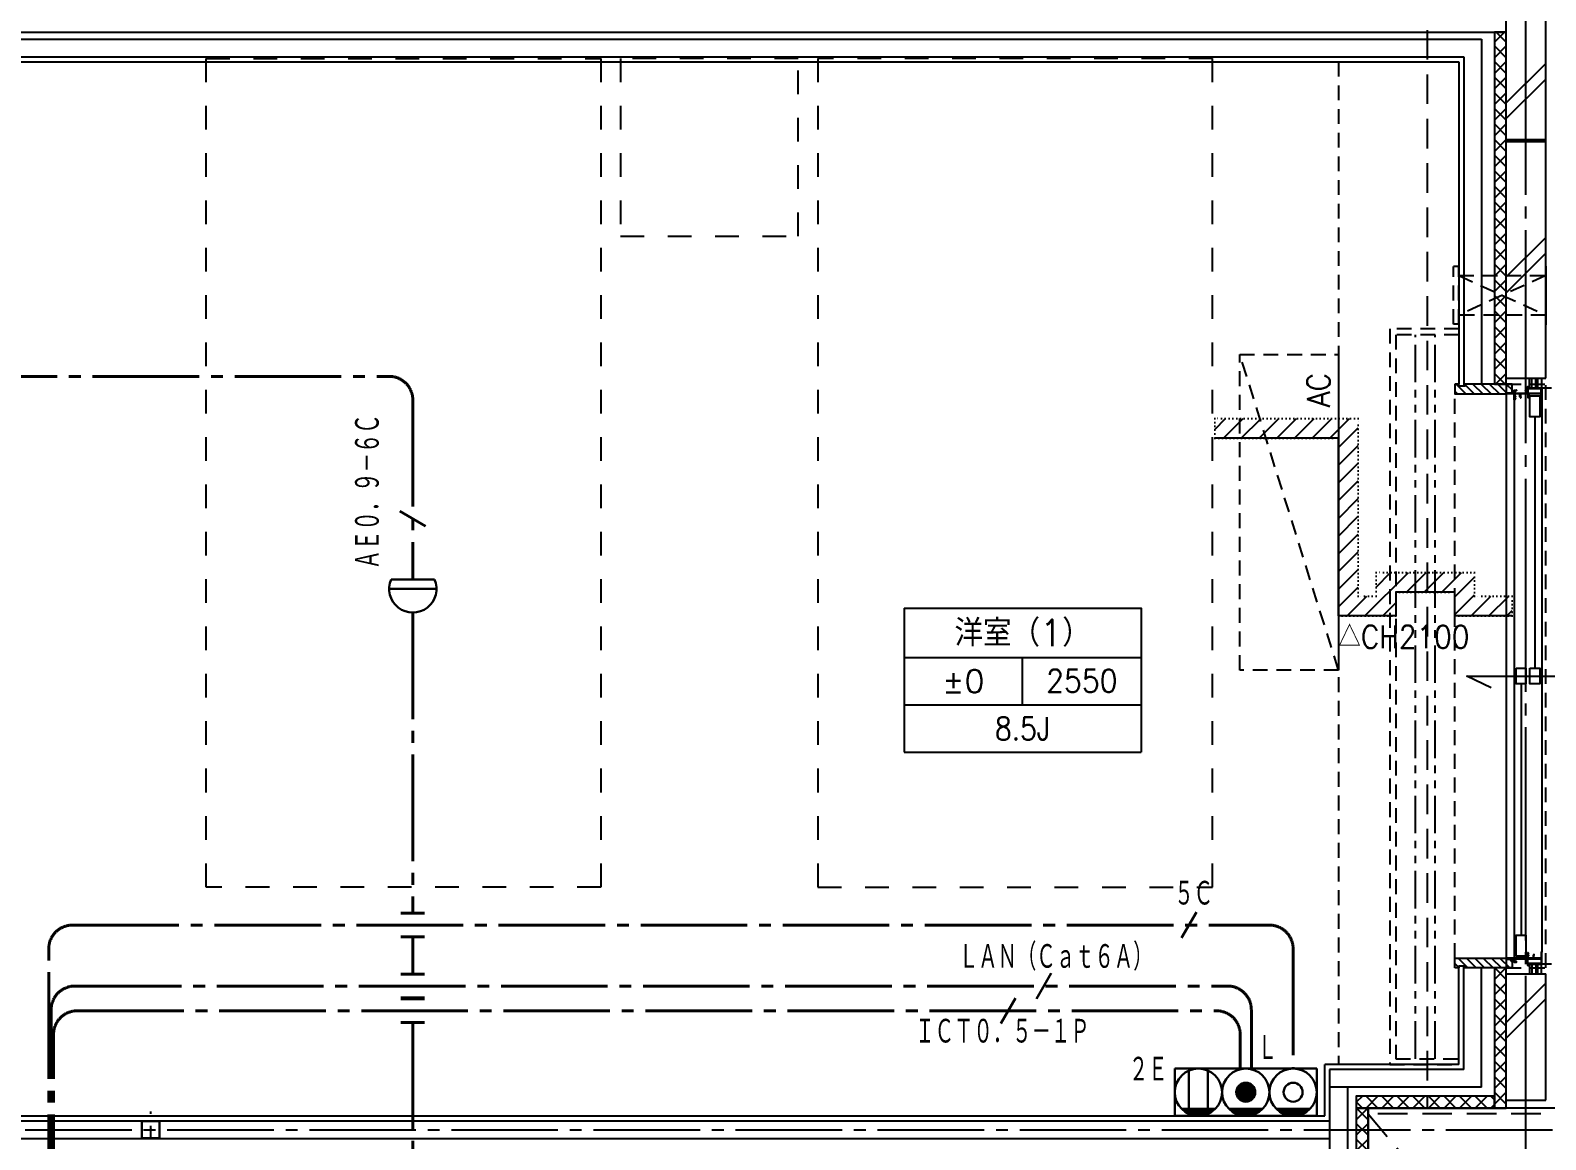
# Model space of a CAD drawing. Header units: millimetres. Extents: x 8300 to 125598, y -10383 to 40000.
# Drawn here: x 47910 to 51750, y 22425 to 25237 of the extents above; entities that cross this region are included whole.
import ezdxf
from ezdxf.enums import TextEntityAlignment as Align

# ---------------------------------------------------------------- set-up
doc = ezdxf.new("R2010")
doc.units = ezdxf.units.MM
doc.header["$LTSCALE"] = 300
for name, pattern in [('CADEWA_LINE5', [1.2, 0.9, -0.1, 0.1, -0.1]), ('CADEWA_LINE6', [2.1, 1.8, -0.1, 0.1, -0.1]), ('DASH-N', [0.375, 0.25, -0.125]), ('DASH-S', [0.2, 0.125, -0.075]), ('DOT2', [3.175, 0, -3.175]), ('HIDDEN3', [0.2, 0.1, -0.1]), ('PHANTOMX2', [127, 63.5, -12.7, 12.7, -12.7, 12.7, -12.7])]:
    doc.linetypes.add(name, pattern=pattern)
for name, color, linetype in [('525EH_Tenjyo(3)', 7, 'CONTINUOUS'), ('526EH_Kabe(7)', 7, 'CONTINUOUS'), ('E配T_その他－１', 7, 'CONTINUOUS'), ('K建0_壁', 7, 'CONTINUOUS'), ('通り芯', 7, 'CONTINUOUS')]:
    doc.layers.add(name, color=color, linetype=linetype)
doc.styles.add('MS Gothic2', font='msgothic.ttc', dxfattribs={"width": 0.8})
doc.styles.add('txt2', font='txt.shx', dxfattribs={"width": 0.943378, "bigfont": 'extfont2'})

# ---------------------------------------------------------------- blocks, each defined once
blk = doc.blocks.new('ZGroup196', base_point=(50990, 22545))
at = {"layer": '526EH_Kabe(7)', "color": 6, "linetype": 'Continuous', "lineweight": -3}
for p, q in [((50966, 22545), (51014, 22545)), ((50966.4, 22549.5), (51013.6, 22549.5)), ((50967.8, 22554), (51012.2, 22554)), ((50970.2, 22558.5), (51009.8, 22558.5)), ((50974.1, 22563), (51005.9, 22563)), ((50981.7, 22567.5), (50998.3, 22567.5)), ((50966.4, 22540.5), (51013.6, 22540.5)), ((50967.8, 22536), (51012.2, 22536)), ((50970.2, 22531.5), (51009.8, 22531.5)), ((50974.1, 22527), (51005.9, 22527)), ((50981.7, 22522.5), (50998.3, 22522.5)), ((50952.1, 22498.5), (51027.9, 22498.5)), ((50958.4, 22494), (51021.6, 22494)), ((50967.2, 22489.5), (51012.8, 22489.5))]:
    blk.add_line(p, q, dxfattribs=at)
at = {"layer": '526EH_Kabe(7)', "color": 6, "linetype": 'Continuous', "lineweight": 30}
blk.add_line((50947.2, 22503), (51032.8, 22503), dxfattribs=at)
for radius in [60, 24]:
    blk.add_circle((50990, 22545), radius, dxfattribs=at)
blk = doc.blocks.new('ZGroup197', base_point=(51110, 22545))
at = {"layer": '526EH_Kabe(7)', "color": 6, "linetype": 'Continuous', "lineweight": 30}
blk.add_line((51067.1, 22503), (51152.8, 22503), dxfattribs=at)
at = {"layer": '526EH_Kabe(7)', "color": 6, "linetype": 'Continuous', "lineweight": -3}
for p, q in [((51072.1, 22498.5), (51147.9, 22498.5)), ((51078.4, 22494), (51141.6, 22494)), ((51087.2, 22489.5), (51132.8, 22489.5))]:
    blk.add_line(p, q, dxfattribs=at)
at = {"layer": '526EH_Kabe(7)', "color": 6, "linetype": 'Continuous', "lineweight": 30}
for radius in [60, 24]:
    blk.add_circle((51110, 22545), radius, dxfattribs=at)
blk = doc.blocks.new('ZGroup198', base_point=(50870, 22545))
at = {"layer": '526EH_Kabe(7)', "color": 6, "linetype": 'Continuous', "lineweight": 30}
for p, q in [((50846, 22600), (50846, 22490)), ((50894, 22600), (50894, 22490)), ((50827.2, 22503), (50912.9, 22503))]:
    blk.add_line(p, q, dxfattribs=at)
at = {"layer": '526EH_Kabe(7)', "color": 6, "linetype": 'Continuous', "lineweight": -3}
for p, q in [((50832.1, 22498.5), (50907.9, 22498.5)), ((50838.4, 22494), (50901.6, 22494)), ((50847.2, 22489.5), (50892.8, 22489.5))]:
    blk.add_line(p, q, dxfattribs=at)
at = {"layer": '526EH_Kabe(7)', "color": 6, "linetype": 'Continuous', "lineweight": 30}
blk.add_circle((50870, 22545), 60, dxfattribs=at)
blk = doc.blocks.new('ZGroup200', base_point=(50990, 22545))
at = {"layer": '526EH_Kabe(7)', "color": 6, "linetype": 'Continuous', "lineweight": 30}
for p, q in [((50810, 22605), (51170, 22605)), ((50810, 22485), (50810, 22605)), ((51170, 22605), (51170, 22485)), ((51170, 22485), (50810, 22485))]:
    blk.add_line(p, q, dxfattribs=at)
blk = doc.blocks.new('ZGroup238', base_point=(49457.4, 20671.2))
at = {"layer": 'E配T_その他－１', "color": 1, "linetype": 'CADEWA_LINE5', "lineweight": 40}
for p, q in [((48028.9, 22751.5), (50915.9, 22751.5)), ((47968.9, 19339), (47968.9, 22691.5)), ((50975.9, 22691.5), (50975.9, 22603.3)), ((47968.9, 18591), (47968.9, 19279))]:
    blk.add_line(p, q, dxfattribs=at)
at = {"layer": 'E配T_その他－１', "color": 1, "linetype": 'Continuous', "lineweight": 40}
for p, q in [((47938.9, 19339), (47998.9, 19339)), ((47938.9, 19279), (47998.9, 19279))]:
    blk.add_line(p, q, dxfattribs=at)
at = {"layer": 'E配T_その他－１', "color": 1, "linetype": 'CADEWA_LINE5', "lineweight": 40}
for centre, start, end in [((48028.9, 22691.5), 90, 180), ((50915.9, 22691.5), 0, 90)]:
    blk.add_arc(centre, 60, start, end, dxfattribs=at)
blk = doc.blocks.new('ZGroup239', base_point=(50369.2, 22716.8))
at = {"layer": 'E配T_その他－１', "color": 3, "linetype": 'Continuous', "lineweight": 30}
blk.add_line((50406.6, 22783.9), (50369.1, 22719), dxfattribs=at)
at = {"layer": 'E配T_その他－１', "color": 3, "lineweight": -3, "style": 'MS Gothic2', "width": 0.6}
blk.add_text('ＩＣＴ０．５－１Ｐ', height=60, dxfattribs=at).set_placement((50152.6, 22701), align=Align.MIDDLE_LEFT)
blk = doc.blocks.new('ZGroup262', base_point=(49468.5, 20702.6))
at = {"layer": 'E配T_その他－１', "color": 1, "linetype": 'CADEWA_LINE5', "lineweight": 40}
for p, q in [((48022.8, 22814.2), (50944.1, 22814.2)), ((47962.8, 19339), (47962.8, 22754.2)), ((51004.1, 22754.2), (51004.1, 22603.3)), ((47962.8, 18591), (47962.8, 19279))]:
    blk.add_line(p, q, dxfattribs=at)
at = {"layer": 'E配T_その他－１', "color": 1, "linetype": 'Continuous', "lineweight": 40}
for p, q in [((47932.8, 19339), (47992.8, 19339)), ((47932.8, 19279), (47992.8, 19279))]:
    blk.add_line(p, q, dxfattribs=at)
at = {"layer": 'E配T_その他－１', "color": 1, "linetype": 'CADEWA_LINE5', "lineweight": 40}
for centre, start, end in [((48022.8, 22754.2), 90, 180), ((50944.1, 22754.2), 0, 90)]:
    blk.add_arc(centre, 60, start, end, dxfattribs=at)
blk = doc.blocks.new('ZGroup263', base_point=(50502.9, 22861.8))
at = {"layer": 'E配T_その他－１', "color": 3, "linetype": 'Continuous', "lineweight": 30}
blk.add_line((50496.9, 22846.7), (50459.4, 22781.7), dxfattribs=at)
at = {"layer": 'E配T_その他－１', "color": 3, "lineweight": -3, "style": 'MS Gothic2', "width": 0.6}
blk.add_text('ＬＡＮ（Ｃａｔ６Ａ）', height=60, dxfattribs=at).set_placement((50262.9, 22890.5), align=Align.MIDDLE_LEFT)
blk = doc.blocks.new('ZGroup264', base_point=(49518.3, 20779.8))
at = {"layer": 'E配T_その他－１', "color": 1, "linetype": 'CADEWA_LINE5', "lineweight": 40}
for p, q in [((48016.7, 22968.7), (51050, 22968.7)), ((47956.7, 19339), (47956.7, 22908.7)), ((51110, 22908.7), (51110, 22605)), ((47956.7, 18591), (47956.7, 19279))]:
    blk.add_line(p, q, dxfattribs=at)
at = {"layer": 'E配T_その他－１', "color": 1, "linetype": 'Continuous', "lineweight": 40}
for p, q in [((47926.7, 19339), (47986.7, 19339)), ((47926.7, 19279), (47986.7, 19279))]:
    blk.add_line(p, q, dxfattribs=at)
at = {"layer": 'E配T_その他－１', "color": 1, "linetype": 'CADEWA_LINE5', "lineweight": 40}
for centre, start, end in [((48016.7, 22908.7), 90, 180), ((51050, 22908.7), 0, 90)]:
    blk.add_arc(centre, 60, start, end, dxfattribs=at)
blk = doc.blocks.new('ZGroup265', base_point=(50861.8, 23019.1))
at = {"layer": 'E配T_その他－１', "color": 3, "linetype": 'Continuous', "lineweight": 30}
blk.add_line((50864.9, 23001.2), (50827.4, 22936.2), dxfattribs=at)
at = {"layer": 'E配T_その他－１', "color": 3, "lineweight": -3, "style": 'MS Gothic2', "width": 0.6}
blk.add_text('５Ｃ', height=60, dxfattribs=at).set_placement((50809, 23050.8), align=Align.MIDDLE_LEFT)
blk = doc.blocks.new('ZGroup271', base_point=(48879.3, 23803))
at = {"layer": '525EH_Tenjyo(3)', "color": 6, "linetype": 'Continuous', "lineweight": 30}
for p, q in [((48819.3, 23821), (48939.3, 23821)), ((48824.3, 23845), (48934.3, 23845))]:
    blk.add_line(p, q, dxfattribs=at)
blk.add_arc((48879.3, 23821), 60, 156.4305, 23.5695, dxfattribs=at)
blk = doc.blocks.new('ZGroup283', base_point=(49052.1, 22362.3))
at = {"layer": 'E配T_その他－１', "color": 1, "linetype": 'CADEWA_LINE5', "lineweight": 40}
for p, q in [((48879.3, 23761), (48879.3, 22998.7)), ((48879.3, 22938.7), (48879.3, 22844.2)), ((48879.3, 22784.2), (48879.3, 22781.5)), ((48879.3, 22721.5), (48879.3, 21023.6)), ((48939.3, 20963.6), (49254.9, 20963.6))]:
    blk.add_line(p, q, dxfattribs=at)
at = {"layer": 'E配T_その他－１', "color": 1, "linetype": 'Continuous', "lineweight": 40}
for p, q in [((48909.3, 22998.7), (48849.3, 22998.7)), ((48909.3, 22938.7), (48849.3, 22938.7)), ((48909.3, 22844.2), (48849.3, 22844.2)), ((48909.3, 22784.2), (48849.3, 22784.2)), ((48909.3, 22781.5), (48849.3, 22781.5)), ((48909.3, 22721.5), (48849.3, 22721.5))]:
    blk.add_line(p, q, dxfattribs=at)
at = {"layer": 'E配T_その他－１', "color": 1, "linetype": 'CADEWA_LINE5', "lineweight": 40}
blk.add_arc((48939.3, 21023.6), 60, 180, 270, dxfattribs=at)
blk = doc.blocks.new('ZGroup285', base_point=(47933.6, 24102.3))
at = {"layer": 'E配T_その他－１', "color": 1, "linetype": 'CADEWA_LINE5', "lineweight": 40}
for p, q in [((46987.9, 24359.6), (48819.3, 24359.6)), ((48879.3, 24299.6), (48879.3, 23845))]:
    blk.add_line(p, q, dxfattribs=at)
blk.add_arc((48819.3, 24299.6), 60, 0, 90, dxfattribs=at)
blk = doc.blocks.new('ZGroup286', base_point=(48811.7, 24063.7))
at = {"layer": 'E配T_その他－１', "color": 3, "linetype": 'Continuous', "lineweight": 30}
blk.add_line((48846.8, 24017.5), (48911.8, 23980), dxfattribs=at)
at = {"layer": 'E配T_その他－１', "color": 3, "lineweight": -3, "style": 'MS Gothic2', "width": 0.6}
blk.add_text('ＡＥ０．９－６Ｃ', height=60, rotation=90, dxfattribs=at).set_placement((48763, 23870.5), align=Align.MIDDLE_LEFT)
blk = doc.blocks.new('ZGroup304', base_point=(50424.6, 23589.3))
at = {"layer": 'K建0_壁', "color": 250, "linetype": 'Continuous', "lineweight": -3}
for p, q in [((50124.6, 23771.8), (50124.6, 23526.8)), ((50124.6, 23646.8), (50724.6, 23646.8)), ((50424.6, 23526.8), (50424.6, 23646.8)), ((50124.6, 23526.8), (50724.6, 23526.8)), ((50124.6, 23526.8), (50124.6, 23406.8)), ((50124.6, 23406.8), (50724.6, 23406.8))]:
    blk.add_line(p, q, dxfattribs=at)
blk.add_lwpolyline([(50124.6, 23771.8), (50724.6, 23771.8), (50724.6, 23526.8), (50724.6, 23406.8)], dxfattribs=at)
at = {"layer": 'K建0_壁', "color": 250, "lineweight": -3, "style": 'txt2'}
for s, height, width, p in [('洋室（1）', 67.93, 0.966508, (50424.6, 23709.3)), ('2550', 57.6, 0.916667, (50574.6, 23588.1)), ('±0', 57.6, 1.034314, (50274.6, 23586.8)), ('8.5J', 57.6, 0.861111, (50424.6, 23466.8))]:
    blk.add_text(s, height=height, dxfattribs=dict(at, width=width)).set_placement(p, align=Align.MIDDLE_CENTER)
blk = doc.blocks.new('ZGroup307', base_point=(51288.4, 23948.4))
at = {"layer": 'K建0_壁', "color": 250, "linetype": 'Continuous', "lineweight": -3}
for p, q in [((50911.7, 24225.3), (50938.9, 24252.5)), ((50933.8, 24202.5), (50983.8, 24252.5)), ((50978.7, 24202.5), (51028.7, 24252.5)), ((51023.6, 24202.5), (51073.6, 24252.5)), ((51068.5, 24202.5), (51118.5, 24252.5)), ((51113.4, 24202.5), (51163.4, 24252.5)), ((51158.3, 24202.5), (51208.3, 24252.5)), ((51203.2, 24202.5), (51253.2, 24252.5)), ((51225, 24179.3), (51275, 24229.3)), ((51225, 24134.4), (51275, 24184.4)), ((51225, 24089.5), (51275, 24139.5)), ((51225, 24044.6), (51275, 24094.6)), ((51225, 23999.7), (51275, 24049.7)), ((51225, 23954.8), (51275, 24004.8)), ((51225, 23909.9), (51275, 23959.9)), ((51225, 23865), (51275, 23915)), ((51225, 23820.1), (51275, 23870.1)), ((51292, 23752.5), (51402, 23862.5)), ((51320, 23825.3), (51357.1, 23862.5)), ((51396.9, 23812.5), (51446.9, 23862.5)), ((51441.8, 23812.5), (51491.8, 23862.5)), ((51486.7, 23812.5), (51536.7, 23862.5)), ((51520, 23800.8), (51570, 23850.8)), ((51225, 23775.2), (51275, 23825.2)), ((51247.1, 23752.5), (51297.1, 23802.5)), ((51336.9, 23752.5), (51370, 23785.5)), ((51520, 23755.9), (51570, 23805.9)), ((51561.4, 23752.5), (51611.4, 23802.5)), ((51606.3, 23752.5), (51656.3, 23802.5)), ((51651.2, 23752.5), (51665, 23766.2))]:
    blk.add_line(p, q, dxfattribs=at)
at = {"layer": 'K建0_壁', "color": 250, "linetype": 'DOT2', "lineweight": -3, "ltscale": 0.01}
blk.add_lwpolyline([(51275, 24252.5), (50911.7, 24252.5), (50911.7, 24202.5), (51225, 24202.5), (51225, 23752.5), (51370, 23752.5), (51370, 23812.5), (51520, 23812.5), (51520, 23752.5), (51665, 23752.5), (51665, 23802.5), (51570, 23802.5), (51570, 23862.5), (51320, 23862.5), (51320, 23802.5), (51275, 23802.5)], close=True, dxfattribs=at)
at = {"layer": 'K建0_壁', "color": 250, "linetype": 'Continuous', "lineweight": -3}
blk.add_lwpolyline([(51665, 23752.5), (51520, 23752.5), (51520, 23812.5), (51370, 23812.5), (51370, 23752.5), (51225, 23752.5), (51225, 24202.5), (50911.7, 24202.5)], dxfattribs=at)
at = {"layer": 'K建0_壁', "color": 250, "lineweight": -3, "style": 'txt2', "width": 0.906106}
blk.add_text('△CH2100', height=57.6, dxfattribs=at).set_placement((51224.2, 23653.4), align=Align.BOTTOM_LEFT)

msp = doc.modelspace()

# ---------------------------------------------------------------- linework, layer by layer
at = {"layer": 'K建0_壁', "color": 250, "linetype": 'Continuous', "lineweight": -3}
for p, q in [((51650, 24355), (51650, 25900)), ((51750, 24355), (51750, 25900)), ((51645.5, 25232), (51620, 25206.5)), ((51624.5, 25232), (51650, 25206.5)), ((46612.5, 25214.5), (51587.5, 25214.5)), ((51587.5, 25214.5), (51587.5, 24340)), ((51650, 25197), (51620, 25167)), ((51620, 25197), (51650, 25167)), ((46612.5, 25169.5), (51542.5, 25169.5)), ((47385, 25157), (51530, 25157)), ((51530, 25157), (51530, 24340)), ((51542.5, 25169.5), (51542.5, 24335)), ((51650, 25157.5), (51620, 25127.5)), ((51620, 25157.5), (51650, 25127.5)), ((51650, 25053), (51750, 25153)), ((51650, 25118), (51620, 25088)), ((51620, 25118), (51650, 25088)), ((51650, 25078.4), (51620, 25048.4)), ((51620, 25078.4), (51650, 25048.4)), ((51650, 25013), (51750, 25113)), ((51650, 25038.9), (51620, 25008.9)), ((51620, 25038.9), (51650, 25008.9)), ((51650, 24999.4), (51620, 24969.4)), ((51620, 24999.4), (51650, 24969.4)), ((51650, 24959.9), (51620, 24929.9)), ((51620, 24959.9), (51650, 24929.9)), ((51650, 24960), (51750, 24960)), ((51650, 24955), (51750, 24955)), ((51650, 24920.4), (51620, 24890.4)), ((51620, 24920.4), (51650, 24890.4)), ((51650, 24880.9), (51620, 24850.9)), ((51620, 24880.9), (51650, 24850.9)), ((51650, 24841.4), (51620, 24811.4)), ((51620, 24841.4), (51650, 24811.4)), ((51650, 24801.9), (51620, 24771.9)), ((51620, 24801.9), (51650, 24771.9)), ((51650, 24762.3), (51620, 24732.3)), ((51620, 24762.3), (51650, 24732.3)), ((51650, 24722.8), (51620, 24692.8)), ((51620, 24722.8), (51650, 24692.8)), ((51650, 24611.7), (51750, 24711.7)), ((51650, 24683.3), (51620, 24653.3)), ((51620, 24683.3), (51650, 24653.3)), ((51650, 24571.7), (51750, 24671.7)), ((51650, 24643.8), (51620, 24613.8)), ((51620, 24643.8), (51650, 24613.8)), ((51650, 24604.3), (51620, 24574.3)), ((51620, 24604.3), (51650, 24574.3)), ((51650, 24564.8), (51620, 24534.8)), ((51620, 24564.8), (51650, 24534.8)), ((51650, 24525.3), (51620, 24495.3)), ((51620, 24525.3), (51650, 24495.3)), ((51650, 24485.7), (51620, 24455.7)), ((51620, 24485.7), (51650, 24455.7)), ((51650, 24446.2), (51620, 24416.2)), ((51620, 24446.2), (51650, 24416.2)), ((51650, 24406.7), (51620, 24376.7)), ((51620, 24406.7), (51650, 24376.7)), ((51620, 24367.2), (51647.2, 24340)), ((51650, 24367.2), (51622.8, 24340)), ((51650, 24355), (51750, 24355)), ((51715.2, 24330), (51715.2, 24355)), ((51725.2, 24330), (51725.2, 24355)), ((51729.7, 24330), (51729.7, 24355)), ((51739.7, 24355), (51739.7, 24330)), ((51520, 24321.7), (51526.7, 24315)), ((51522.9, 24340), (51547.9, 24315)), ((51545, 24339.1), (51569.1, 24315)), ((51565.3, 24340), (51590.3, 24315)), ((51586.5, 24340), (51611.5, 24315)), ((51607.7, 24340), (51632.7, 24315)), ((51629, 24340), (51651, 24318)), ((51650, 24315), (51650, 22885)), ((51650.2, 24340), (51665, 24325.2)), ((51671.2, 24308.7), (51671.2, 24303.3)), ((51672.3, 24309), (51671.5, 24309)), ((51671.6, 24323), (51671.6, 24317.1)), ((51675.5, 24323.3), (51671.9, 24323.3)), ((51672.1, 24316.6), (51703, 24316.6)), ((51672.6, 24308), (51672.6, 24308.7)), ((51673, 24307.7), (51672.9, 24307.7)), ((51673.5, 24309), (51673.5, 24308.2)), ((51676, 24324.5), (51676, 24323.8)), ((51686.4, 24305.6), (51684.6, 24307.4)), ((51699, 24323.8), (51699, 24324.5)), ((51703.2, 24323.3), (51699.5, 24323.3)), ((51703.5, 24317.1), (51703.5, 24323)), ((51704.5, 24333.5), (51707.4, 24333.5)), ((51705, 24332), (51705, 24330.3)), ((51707.4, 24332.3), (51705.3, 24332.3)), ((51705.3, 24330), (51739.7, 24330)), ((51765, 24330), (51740, 24330)), ((51740, 24329.7), (51740, 24300.3)), ((51670, 24300), (51670, 22900)), ((51671.3, 24300), (51670.3, 24300)), ((51671.5, 24303), (51672.3, 24303)), ((51672.6, 24303.3), (51672.6, 24304)), ((51672.9, 24304.3), (51673, 24304.3)), ((51673.5, 24303.8), (51673.5, 24303)), ((51705, 24305.8), (51705, 24306.4)), ((51706.5, 24305.5), (51705.3, 24305.5)), ((51739.7, 24300), (51738.6, 24300)), ((51740, 24300), (51740, 22900)), ((51722.5, 24257), (51722.5, 23620)), ((51687.5, 23580), (51687.5, 22943)), ((51671.3, 22900), (51670.3, 22900)), ((51706, 22898), (51704.1, 22898)), ((51704.7, 22891.3), (51704.7, 22896.7)), ((51705, 22897), (51705.8, 22897)), ((51705.8, 22891), (51705, 22891)), ((51706.1, 22896.7), (51706.1, 22896)), ((51706.1, 22892), (51706.1, 22891.3)), ((51706.4, 22895.7), (51706.5, 22895.7)), ((51706.5, 22892.3), (51706.4, 22892.3)), ((51707, 22896.2), (51707, 22897)), ((51707, 22891), (51707, 22891.8)), ((51719.9, 22894.4), (51718.1, 22892.6)), ((51739.7, 22900), (51738.6, 22900)), ((51740, 22870.3), (51740, 22899.7)), ((51520, 22871.6), (51530, 22861.6)), ((51527.8, 22885), (51552.8, 22860)), ((51530, 22615), (51530, 22860)), ((51542.5, 22602.5), (51542.5, 22865)), ((51549, 22885), (51574, 22860)), ((51570.2, 22885), (51595.2, 22860)), ((51587.5, 22557.5), (51587.5, 22860)), ((51591.5, 22885), (51616.5, 22860)), ((51612.7, 22885), (51637.7, 22860)), ((51648.8, 22860), (51620, 22831.2)), ((51621.2, 22860), (51650, 22831.2)), ((51633.9, 22885), (51658.9, 22860)), ((51658.1, 22882), (51665, 22875.1)), ((51670, 22883.8), (51670, 22875.3)), ((51671.6, 22877), (51671.6, 22882.9)), ((51675.5, 22876.7), (51671.9, 22876.7)), ((51672.1, 22883.4), (51703, 22883.4)), ((51676, 22875.5), (51676, 22876.2)), ((51699, 22876.2), (51699, 22875.5)), ((51703.2, 22876.7), (51699.5, 22876.7)), ((51703.5, 22882.9), (51703.5, 22877)), ((51704.5, 22866.5), (51707.4, 22866.5)), ((51705, 22868), (51705, 22869.7)), ((51705.1, 22872.2), (51705.1, 22882.9)), ((51705.3, 22870), (51739.7, 22870)), ((51707.4, 22867.7), (51705.3, 22867.7)), ((51705.6, 22883.4), (51737.8, 22883.4)), ((51737.8, 22871.7), (51705.6, 22871.7)), ((51715, 22870), (51715, 22845)), ((51725, 22870), (51725, 22845)), ((51729.5, 22870), (51729.5, 22845)), ((51738.3, 22882.9), (51738.3, 22872.2)), ((51739.5, 22845), (51739.5, 22870)), ((51765, 22870), (51739.7, 22870)), ((51650, 22821.7), (51620, 22791.7)), ((51620, 22821.7), (51650, 22791.7)), ((51650, 22845), (51750, 22845)), ((51650, 22525), (51650, 22845)), ((51650, 22721.7), (51750, 22821.7)), ((51750, 22525), (51750, 22845)), ((51650, 22782.2), (51620, 22752.2)), ((51620, 22782.2), (51650, 22752.2)), ((51650, 22681.7), (51750, 22781.7)), ((51650, 22742.7), (51620, 22712.7)), ((51620, 22742.7), (51650, 22712.7)), ((51650, 22703.2), (51620, 22673.2)), ((51620, 22703.2), (51650, 22673.2)), ((51650, 22663.7), (51620, 22633.7)), ((51620, 22663.7), (51650, 22633.7)), ((51650, 22624.1), (51620, 22594.1)), ((51620, 22624.1), (51650, 22594.1)), ((51190, 22485), (51190, 22615)), ((51202.5, 22602.5), (51202.5, 22427.5)), ((51650, 22584.6), (51620, 22554.6)), ((51620, 22584.6), (51650, 22554.6)), ((51650, 22545.1), (51620, 22515.1)), ((51620, 22545.1), (51650, 22515.1)), ((51285.4, 22535), (51270, 22519.6)), ((51285.4, 22505), (51270, 22520.4)), ((51299.5, 22505), (51270, 22475.5)), ((51270.5, 22505), (51300, 22475.5)), ((51325, 22505), (51295, 22535)), ((51325, 22535), (51295, 22505)), ((51364.5, 22505), (51334.5, 22535)), ((51364.5, 22535), (51334.5, 22505)), ((51404, 22505), (51374, 22535)), ((51404, 22535), (51374, 22505)), ((51443.5, 22505), (51413.5, 22535)), ((51443.5, 22535), (51413.5, 22505)), ((51483, 22505), (51453, 22535)), ((51483, 22535), (51453, 22505)), ((51522.5, 22505), (51492.5, 22535)), ((51522.5, 22535), (51492.5, 22505)), ((51562, 22505), (51532, 22535)), ((51562, 22535), (51532, 22505)), ((51601.6, 22505), (51571.6, 22535)), ((51601.6, 22535), (51571.6, 22505)), ((51620, 22526.1), (51611.1, 22535)), ((51620, 22513.9), (51611.1, 22505)), ((51620, 22505.6), (51620.6, 22505)), ((51650, 22505.6), (51649.4, 22505)), ((51650, 22525), (51750, 22525)), ((47550, 22485), (51190, 22485)), ((47562.5, 22472.5), (51202.5, 22472.5)), ((51300, 22466), (51270, 22436)), ((51270, 22466), (51300, 22436)), ((47607.5, 22427.5), (51202.5, 22427.5)), ((48212.8, 22450), (48217.2, 22450)), ((48215, 22452.2), (48215, 22447.8)), ((51300, 22426.5), (51270, 22396.5)), ((51270, 22426.5), (51300, 22396.5))]:
    msp.add_line(p, q, dxfattribs=at)
at = {"layer": 'K建0_壁', "color": 250, "linetype": 'DASH-N', "lineweight": -3}
for p, q in [((51450, 25800), (51450, 22505)), ((51300, 22490), (52300, 21310))]:
    msp.add_line(p, q, dxfattribs=at)
at = {"layer": 'K建0_壁', "color": 250, "linetype": 'Continuous', "lineweight": -3, "ltscale": 0.3}
msp.add_line((46018, 25232), (51650, 25232), dxfattribs=at)
at = {"layer": 'K建0_壁', "color": 250, "linetype": 'DASH-S', "lineweight": -3}
for p, q in [((51225, 25157), (51225, 22615)), ((51516, 24492), (51516, 24638)), ((51530, 24638), (51516, 24638)), ((51530, 24492), (51530, 24638)), ((51530, 24615), (51750, 24615)), ((51750, 24615), (51530, 24515)), ((51530, 24615), (51750, 24515)), ((51750, 24637.5), (51750, 24492.5)), ((51750, 24637.5), (51753, 24637.5)), ((51750, 24615), (51750, 24515)), ((51750, 24515), (51530, 24515)), ((51530, 24492), (51516, 24492)), ((51750, 24492.5), (51753, 24492.5)), ((51225, 23615), (50975, 24415)), ((51520, 22885), (51520, 24315)), ((51650, 24340), (51750, 24340)), ((51650, 24340), (51650, 22860)), ((51750, 22860), (51750, 24340)), ((51650, 22860), (51750, 22860))]:
    msp.add_line(p, q, dxfattribs=at)
at = {"layer": 'K建0_壁', "color": 250, "linetype": 'PHANTOMX2', "lineweight": -3, "ltscale": 0.005}
for p, q in [((51420, 22630), (51420, 24465)), ((51470, 22630), (51470, 24465))]:
    msp.add_line(p, q, dxfattribs=at)
at = {"layer": 'K建0_壁', "color": 250, "linetype": 'Continuous', "lineweight": -3, "ltscale": 0.7}
for p, q in [((51705.1, 24327.8), (51705.1, 24317.1)), ((51737.8, 24328.3), (51705.6, 24328.3)), ((51705.6, 24316.6), (51737.8, 24316.6)), ((51738.3, 24317.1), (51738.3, 24327.8))]:
    msp.add_line(p, q, dxfattribs=at)
at = {"layer": 'K建0_壁', "color": 250, "linetype": 'Continuous', "lineweight": -3, "ltscale": 0.5}
for p, q in [((51530, 22615), (51190, 22615)), ((51542.5, 22602.5), (51202.5, 22602.5)), ((51587.5, 22557.5), (51202.5, 22557.5)), ((51247.5, 22557.5), (51247.5, 21242.5)), ((51202.5, 22427.5), (51202.5, 21197.5))]:
    msp.add_line(p, q, dxfattribs=at)
at = {"layer": 'K建0_壁', "color": 250, "linetype": 'CADEWA_LINE5', "lineweight": -3}
for p, q in [((48215, 21050), (48215, 22495.9)), ((47537.1, 22450), (54320, 22450))]:
    msp.add_line(p, q, dxfattribs=at)
at = {"layer": 'K建0_壁', "color": 250, "linetype": 'Continuous', "lineweight": -3}
for points in [[(51650, 25232), (51620, 25232), (51620, 24340), (51650, 24340)], [(51520, 24340), (51520, 24315), (51650, 24315), (51650, 24318), (51665, 24318), (51665, 24340), (51545, 24340), (51545, 24335), (51530, 24335), (51530, 24340)], [(51735, 24310), (51735, 24257), (51710, 24257), (51710, 24310)], [(51675, 23620), (51700, 23620), (51700, 23580), (51675, 23580)], [(51710, 23620), (51735, 23620), (51735, 23580), (51710, 23580)], [(51675, 22890), (51675, 22943), (51700, 22943), (51700, 22890)], [(51520, 22860), (51520, 22885), (51650, 22885), (51650, 22882), (51665, 22882), (51665, 22860), (51545, 22860), (51545, 22865), (51530, 22865), (51530, 22860)], [(51650, 22860), (51620, 22860), (51620, 22505), (51650, 22505)], [(51620, 22505), (51620, 22535), (51270, 22535), (51270, 22505)], [(51300, 22505), (51270, 22505), (51270, 21295), (51300, 21295)], [(52315, 21304), (52315, 22496), (52306, 22505), (51300, 22505), (51300, 22483.8), (51300, 21316.2), (51300, 21295), (52306, 21295)], [(48237.5, 22427.5), (48192.5, 22427.5), (48192.5, 22472.5), (48237.5, 22472.5)], [(48236.7, 22428.3), (48193.3, 22428.3), (48193.3, 22471.7), (48236.7, 22471.7)]]:
    msp.add_lwpolyline(points, close=True, dxfattribs=at)
at = {"layer": 'K建0_壁', "color": 250, "linetype": 'HIDDEN3', "lineweight": -3, "ltscale": 2}
for points in [[(48355.7, 25165.2), (49355.7, 25165.2), (49355.7, 23065.2), (48355.7, 23065.2)], [(49855.7, 25165.2), (49405.7, 25165.2), (49405.7, 24715.2), (49855.7, 24715.2)], [(50905.7, 25165.2), (49905.7, 25165.2), (49905.7, 23065.2), (50905.7, 23065.2)]]:
    msp.add_lwpolyline(points, close=True, dxfattribs=at)
at = {"layer": 'K建0_壁', "color": 250, "linetype": 'DASH-S', "lineweight": -3}
for points in [[(51530, 24480), (51355, 24480), (51355, 22615), (51530, 22615)], [(51530, 24465), (51370, 24465), (51370, 22630), (51530, 22630)]]:
    msp.add_lwpolyline(points, dxfattribs=at)
msp.add_lwpolyline([(51225, 23615), (50975, 23615), (50975, 24415), (51225, 24415)], close=True, dxfattribs=at)
at = {"layer": 'K建0_壁', "color": 250, "linetype": 'Continuous', "lineweight": -3}
for points in [[(51739.7, 24330), (51709.2, 24330), (51709.2, 24355), (51739.7, 24355)], [(51650, 24315.3), (51650, 24318), (51651.2, 24318), (51651.2, 24316.2), (51670, 24316.2), (51670, 24324.7)], [(51670, 24300.3), (51670, 24315), (51650.3, 24315)], [(51670.3, 24325), (51672.8, 24325), (51673, 24324.8), (51673.2, 24325), (51675.5, 24325)], [(51684.5, 24307.7), (51684.5, 24315), (51671.6, 24315), (51671.6, 24310), (51672.5, 24310)], [(51705.3, 24306.7), (51705.8, 24306.7), (51705.8, 24315), (51686.1, 24315), (51686.1, 24308.2), (51687, 24307.3), (51687, 24305.9)], [(51699.5, 24325), (51703.5, 24325), (51703.5, 24332.5)], [(51738.3, 24300.3), (51738.3, 24306.3), (51738.9, 24306.3), (51738.9, 24307.7), (51738.3, 24308.2), (51738.3, 24315), (51707, 24315), (51707, 24306)], [(51672.5, 24302), (51671.6, 24302), (51671.6, 24300.3)], [(51612, 23570), (51550, 23600), (51860, 23600), (51808, 23630)], [(51670, 22899.7), (51670, 22885), (51650.3, 22885)], [(51703.6, 22897.5), (51703.6, 22885), (51671.6, 22885), (51671.6, 22899.7)], [(51718, 22892.3), (51718, 22885), (51705.3, 22885), (51705.3, 22890), (51706, 22890)], [(51738.3, 22899.7), (51738.3, 22893.7), (51738.9, 22893.7), (51738.9, 22892.3), (51738.3, 22891.8), (51738.3, 22885), (51719.6, 22885), (51719.6, 22891.8), (51720.5, 22892.7), (51720.5, 22894.1)], [(51650, 22884.7), (51650, 22882), (51651.2, 22882), (51651.2, 22883.8), (51670, 22883.8)], [(51670.3, 22875), (51672.8, 22875), (51673, 22875.2), (51673.2, 22875), (51675.5, 22875)], [(51699.5, 22875), (51703.5, 22875), (51703.5, 22867.5)], [(51739.5, 22870), (51709, 22870), (51709, 22845), (51739.5, 22845)]]:
    msp.add_lwpolyline(points, dxfattribs=at)
at = {"layer": 'K建0_壁', "color": 250, "linetype": 'DASH-N', "lineweight": -3}
msp.add_lwpolyline([(52300, 21310), (52300, 22490), (51300, 22490), (51300, 21310)], close=True, dxfattribs=at)
at = {"layer": 'K建0_壁', "color": 250, "linetype": 'Continuous', "lineweight": -3}
for centre, radius, start, end in [((51650.3, 24315.3), 0.3, 180, 270), ((51670.3, 24324.7), 0.3, 90, 180), ((51671.5, 24308.7), 0.3, 90, 180), ((51671.9, 24323), 0.3, 90, 180), ((51672.1, 24317.1), 0.5, 180, 270), ((51672.3, 24308.7), 0.3, 0, 90), ((51672.5, 24309), 1, 0, 90), ((51672.9, 24308), 0.3, 180, 270), ((51673, 24308.2), 0.5, 270, 0), ((51675.5, 24324.5), 0.5, 0, 90), ((51675.5, 24323.8), 0.5, 270, 0), ((51685, 24307.7), 0.5, 180, 225), ((51699.5, 24324.5), 0.5, 90, 180), ((51699.5, 24323.8), 0.5, 180, 270), ((51703, 24317.1), 0.5, 270, 0), ((51703.2, 24323), 0.3, 360, 90), ((51704.5, 24332.5), 1, 90, 180), ((51705.3, 24332), 0.3, 90, 180), ((51705.3, 24330.3), 0.3, 180, 270), ((51707.4, 24332.9), 0.6, 270, 90), ((51739.7, 24329.7), 0.3, 360, 90), ((51670.3, 24300.3), 0.3, 180, 270), ((51671.5, 24303.3), 0.3, 180, 270), ((51671.3, 24300.3), 0.3, 270, 0), ((51672.3, 24303.3), 0.3, 270, 360), ((51672.5, 24303), 1, 270, 0), ((51672.9, 24304), 0.3, 90, 180), ((51673, 24303.8), 0.5, 0, 90), ((51686.6, 24305.9), 0.354, 225, 0), ((51705.3, 24306.4), 0.3, 90, 180), ((51705.3, 24305.8), 0.3, 180, 270), ((51706.5, 24306), 0.5, 270, 0), ((51738.6, 24300.3), 0.3, 180, 270), ((51739.7, 24300.3), 0.3, 270, 0), ((51670.3, 22899.7), 0.3, 90, 180), ((51671.3, 22899.7), 0.3, 360, 90), ((51704.1, 22897.5), 0.5, 90, 180), ((51705, 22896.7), 0.3, 90, 180), ((51705, 22891.3), 0.3, 180, 270), ((51705.8, 22896.7), 0.3, 0, 90), ((51705.8, 22891.3), 0.3, 270, 360), ((51706, 22897), 1, 0, 90), ((51706, 22891), 1, 270, 0), ((51706.4, 22896), 0.3, 180, 270), ((51706.4, 22892), 0.3, 90, 180), ((51706.5, 22896.2), 0.5, 270, 0), ((51706.5, 22891.8), 0.5, 0, 90), ((51718.5, 22892.3), 0.5, 135, 180), ((51720.1, 22894.1), 0.354, 0, 135), ((51738.6, 22899.7), 0.3, 90, 180), ((51739.7, 22899.7), 0.3, 360, 90), ((51650.3, 22884.7), 0.3, 90, 180), ((51670.3, 22875.3), 0.3, 180, 270), ((51672.1, 22882.9), 0.5, 90, 180), ((51671.9, 22877), 0.3, 180, 270), ((51675.5, 22876.2), 0.5, 0, 90), ((51675.5, 22875.5), 0.5, 270, 0), ((51699.5, 22876.2), 0.5, 90, 180), ((51699.5, 22875.5), 0.5, 180, 270), ((51703, 22882.9), 0.5, 0, 90), ((51703.2, 22877), 0.3, 270, 0), ((51704.5, 22867.5), 1, 180, 270), ((51705.3, 22869.7), 0.3, 90, 180), ((51705.3, 22868), 0.3, 180, 270), ((51705.6, 22882.9), 0.5, 90, 180), ((51705.6, 22872.2), 0.5, 180, 270), ((51707.4, 22867.1), 0.6, 270, 90), ((51737.8, 22882.9), 0.5, 0, 90), ((51737.8, 22872.2), 0.5, 270, 0), ((51739.7, 22870.3), 0.3, 270, 0)]:
    msp.add_arc(centre, radius, start, end, dxfattribs=at)
at = {"layer": 'K建0_壁', "color": 250, "linetype": 'Continuous', "lineweight": -3, "ltscale": 0.7}
for centre, start, end in [((51705.6, 24327.8), 90, 180), ((51705.6, 24317.1), 180, 270), ((51737.8, 24327.8), 0, 90), ((51737.8, 24317.1), 270, 0)]:
    msp.add_arc(centre, 0.5, start, end, dxfattribs=at)
at = {"layer": '通り芯', "color": 96, "linetype": 'CADEWA_LINE6', "lineweight": -3}
msp.add_line((51700, -6050), (51700, 40000), dxfattribs=at)

# ---------------------------------------------------------------- block references
at = {"layer": '525EH_Tenjyo(3)', "linetype": 'Continuous', "lineweight": 30}
msp.add_blockref('ZGroup271', (48879.3, 23803), dxfattribs=at)
at = {"layer": '526EH_Kabe(7)', "linetype": 'Continuous', "lineweight": 30}
for name, p in [('ZGroup198', (50870, 22545)), ('ZGroup200', (50990, 22545)), ('ZGroup196', (50990, 22545)), ('ZGroup197', (51110, 22545))]:
    msp.add_blockref(name, p, dxfattribs=at)
at = {"layer": 'E配T_その他－１', "linetype": 'Continuous', "lineweight": -3}
for name, p in [('ZGroup285', (47933.6, 24102.3)), ('ZGroup286', (48811.7, 24063.7)), ('ZGroup283', (49052.1, 22362.3)), ('ZGroup265', (50861.8, 23019.1)), ('ZGroup264', (49518.3, 20779.8)), ('ZGroup263', (50502.9, 22861.8)), ('ZGroup262', (49468.5, 20702.6)), ('ZGroup239', (50369.2, 22716.8)), ('ZGroup238', (49457.4, 20671.2))]:
    msp.add_blockref(name, p, dxfattribs=at)
at = {"layer": 'K建0_壁', "linetype": 'CADEWA_LINE6', "lineweight": 15}
for name, p in [('ZGroup307', (51288.4, 23948.4)), ('ZGroup304', (50424.6, 23589.3))]:
    msp.add_blockref(name, p, dxfattribs=at)

# ---------------------------------------------------------------- texts
at = {"layer": '526EH_Kabe(7)', "color": 220, "lineweight": -3, "style": 'MS Gothic2', "width": 0.6}
for s, p in [('Ｌ', (51020, 22659.7)), ('２Ｅ', (50693.8, 22604.8))]:
    msp.add_text(s, height=60, dxfattribs=at).set_placement(p, align=Align.MIDDLE_LEFT)
at = {"layer": 'K建0_壁', "color": 250, "lineweight": -3, "style": 'txt2', "width": 0.9}
msp.add_text('AC', height=57.6, rotation=90, dxfattribs=at).set_placement((51174.2, 24324.7), align=Align.MIDDLE_CENTER)

doc.saveas('drawing.dxf')
